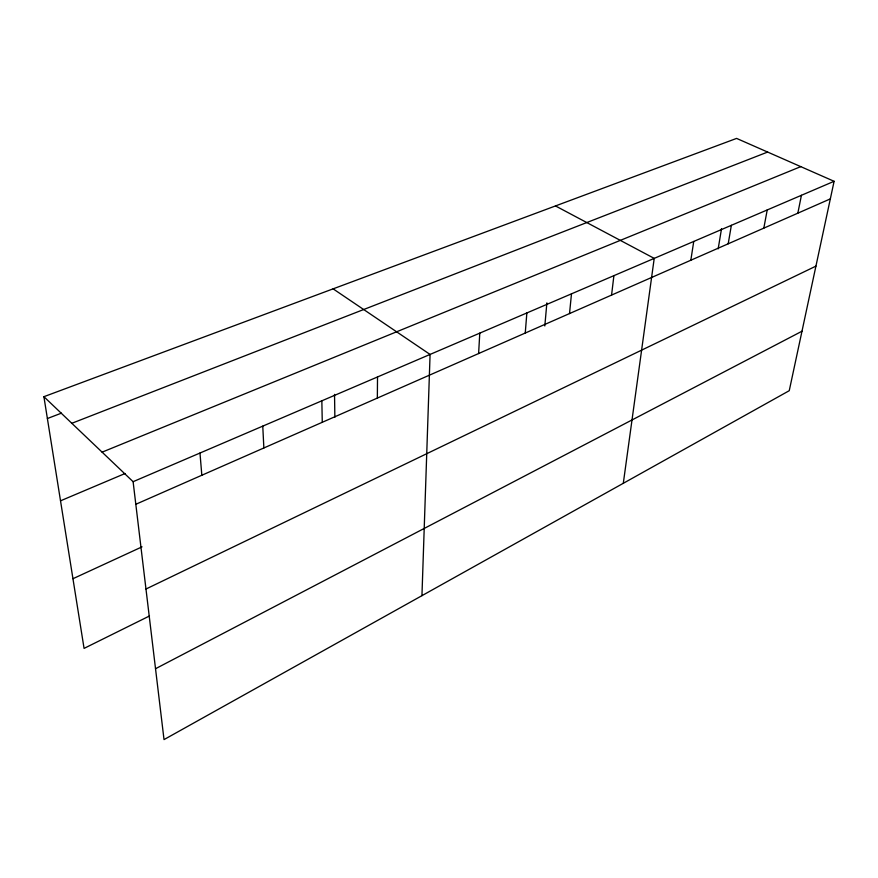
<?xml version="1.0" encoding="UTF-8"?>
<svg xmlns="http://www.w3.org/2000/svg" width="878" height="878" viewBox="0 0 878 878"><rect width="100%" height="100%" fill="white"/><g stroke="black" fill="none" stroke-linecap="round" stroke-linejoin="round"><path stroke-width="1.32" d="M377.342 398.074L377.518 376.958M421.945 595.668L430.077 354.438L333.113 288.851M478.609 353.549L479.783 333.135M525.253 333.036L526.855 312.963M544.821 325.968L546.873 302.888M569.515 313.578L571.49 293.834M611.571 295.074L613.898 275.659M623.303 483.306L654.22 258.384L555.489 205.935M690.832 260.228L693.741 241.45M718.171 248.858L721.529 228.664M728.202 243.799L731.363 225.328M763.827 228.126L767.218 209.963M797.839 213.178L801.427 195.3M834.1 181.296L789.245 390.699L164.021 739.594L133.105 481.693L43.9 396.691L736.587 138.406L834.1 181.296L133.105 481.693M155.527 668.718L801.987 331.226M149.501 615.972L84.068 648.392L43.9 396.691M145.968 589.028L815.925 266.133M72.951 578.712L142.038 546.851M135.816 504.279L830.336 198.889M60.516 500.822L125.115 473.494M102.1 452.159L800.769 166.633M71.82 423.295L767.635 152.059M47.39 418.532L61.427 413.154M199.975 453.037L201.83 475.25M262.763 426.137L263.861 447.978M321.842 400.818L322.27 422.296M334.54 394.376L334.858 417.269"/></g></svg>
